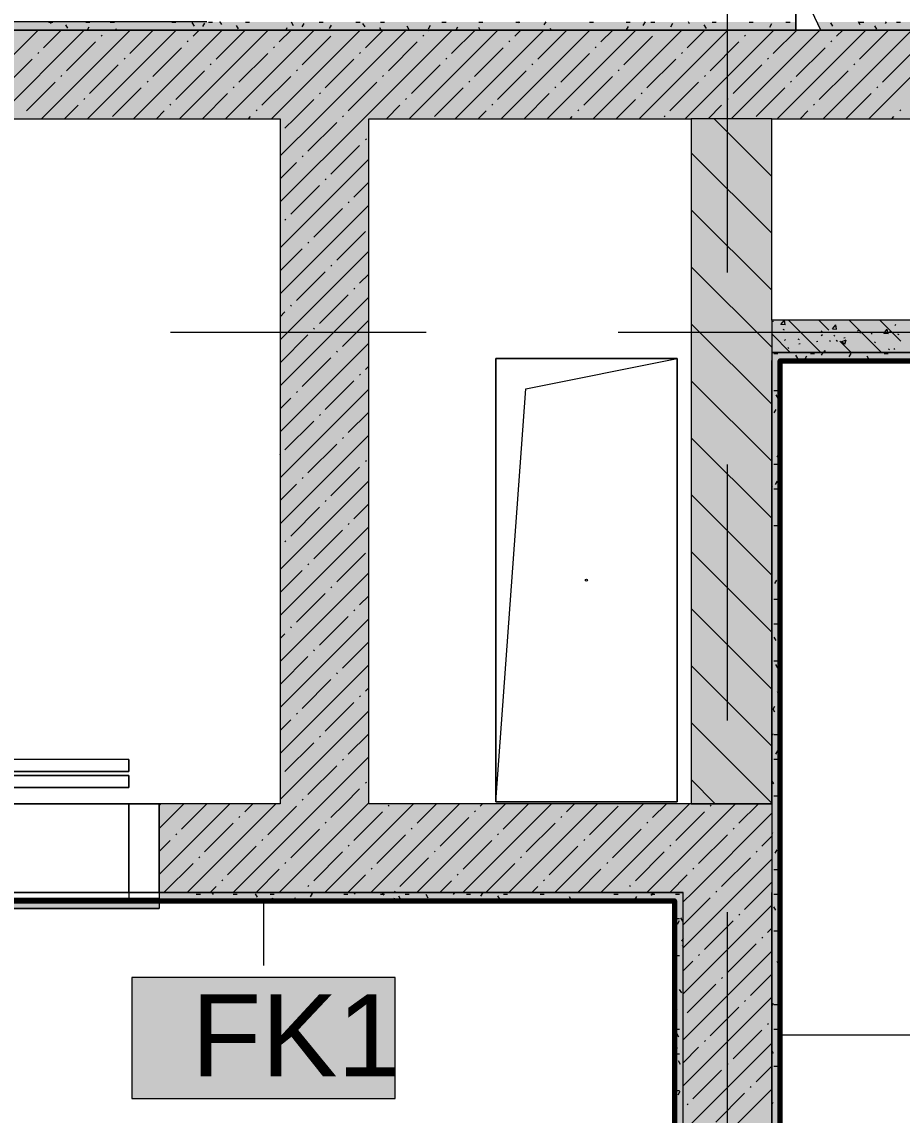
# Model space of a CAD drawing. Header units: millimetres. Extents: x -3817 to 677485, y -22715 to 103890.
# Drawn here: x 424138 to 426322, y 16976 to 19689 of the extents above; entities that cross this region are included whole.
import ezdxf

# ---------------------------------------------------------------- set-up
doc = ezdxf.new("R2010")
doc.units = ezdxf.units.MM
doc.layers.add('PDF _Геометрия', color=7, linetype='Continuous', true_color=0x1d1d1d)
doc.layers.add('PDF _Сплошная заливка', color=7, linetype='Continuous', true_color=0xffffff)
doc.layers.add('PDF _Текст', color=7, linetype='Continuous')
doc.styles.add('PDF GOST-Common', font='arial.ttf')

msp = doc.modelspace()

# ---------------------------------------------------------------- hatches: boundary and pattern name
at = {"layer": 'PDF _Сплошная заливка', "transparency": 33554559}
h = msp.add_hatch(color=256, dxfattribs=at)
h.paths.add_polyline_path([(427546.6, 19669), (427858.6, 19669), (427858.6, 19689), (426110.7, 19689), (426120, 19669), (427545.6, 19669)], flags=0)
h.paths.add_polyline_path([(421858.6, 19669), (426058.6, 19669), (426058.6, 19689), (421858.6, 19689)], flags=0)
for points in [[(425798.6, 19449), (428078.6, 19449), (428078.6, 19669), (421858.6, 19669), (421858.6, 19449), (424998.6, 19449)], [(424778.6, 17749), (424998.6, 17749), (424998.6, 19449), (424778.6, 19449), (424778.6, 18485.2)], [(427998.6, 18869), (427998.6, 18949), (425998.6, 18949), (425998.6, 18869), (427978.6, 18869)], [(427977.6, 18849), (427978.6, 18849), (427978.6, 18869), (425998.6, 18869), (425998.6, 18849), (427370.9, 18849)], [(425998.6, 15999), (426018.6, 15999), (426018.6, 18849), (425998.6, 18849), (425998.6, 16398.4)], [(425778.6, 15319), (425998.6, 15319), (425998.6, 17529), (425778.6, 17529), (425778.6, 15355)]]:
    msp.add_hatch(color=256, dxfattribs=at).paths.add_polyline_path(points)
h = msp.add_hatch(color=256, dxfattribs=at)
h.paths.add_polyline_path([(422078.6, 17529), (423128.6, 17529), (423128.6, 17749), (422078.6, 17749)], flags=0)
h.paths.add_polyline_path([(425778.6, 17529), (425998.6, 17529), (425998.6, 17749), (424478.6, 17749), (424478.6, 17529), (424785, 17529)], flags=0)
h = msp.add_hatch(color=256, dxfattribs=at)
h.paths.add_polyline_path([(425758.6, 17509), (425778.6, 17509), (425778.6, 17529), (424478.6, 17529), (424478.6, 17509), (425757.6, 17509)], flags=0)
h.paths.add_polyline_path([(422098.6, 17509), (423128.6, 17509), (423128.6, 17529), (422078.6, 17529), (422078.6, 17509)], flags=0)

# ---------------------------------------------------------------- linework, layer by layer
at = {"layer": 'PDF _Геометрия', "color": 253, "lineweight": 9, "true_color": 0xaaaaaa}
for points in [[(425888.6, 19067.2), (425888.6, 21334.1), (425888.6, 23834.1)], [(426058.6, 19669), (426058.6, 19764), (426058.6, 19669), (426120, 19669), (426358.6, 19669), (426358.6, 19764), (426358.6, 19669), (427908.6, 19669), (427908.6, 23069), (426358.6, 23069), (422758.6, 23069), (422758.6, 21519), (426358.6, 21519), (426358.6, 21544), (426358.6, 21519), (426239.5, 21519)], [(426120, 19669), (426075.7, 19764)], [(424506.5, 18919), (425141.5, 18919)], [(425617.7, 18919), (427205.2, 18919)], [(425888.6, 17955.9), (425888.6, 18590.9)], [(424403.6, 17859), (424403.6, 17829), (424403.6, 17859), (423783.6, 17859), (423783.6, 17829), (424403.6, 17829), (423783.6, 17829), (423783.6, 17859), (423203.6, 17859), (423203.6, 17889), (423823.6, 17889), (423823.6, 17859)], [(423783.6, 17789), (423783.6, 17819), (424403.6, 17819), (424403.6, 17789), (424403.6, 17819), (423783.6, 17819), (423783.6, 17789), (424403.6, 17789), (423823.6, 17789), (423823.6, 17759), (423823.6, 17789), (423203.6, 17789), (423203.6, 17759), (423823.6, 17759), (423203.6, 17759), (423203.6, 17789)], [(424478.6, 17749), (423128.6, 17749), (424478.6, 17749)], [(424403.6, 17749), (424478.6, 17749)], [(424403.6, 17514), (424478.6, 17514)], [(425888.6, 15892.2), (425888.6, 17479.7)]]:
    msp.add_lwpolyline(points, dxfattribs=at)
at = {"layer": 'PDF _Геометрия', "color": 7, "lineweight": 9}
for points in [[(427858.6, 19881), (427858.6, 23069), (427838.6, 23069), (427858.6, 23069), (427858.6, 19881), (427858.6, 19880), (427858.6, 19689), (427858.6, 19669), (427838.6, 19669), (427546.6, 19669), (421858.6, 19669), (427545.6, 19669), (427546.6, 19669), (427838.6, 19669), (427858.6, 19669), (427858.6, 19689), (427858.6, 19880)], [(425763.6, 18854), (425763.6, 17754), (425313.6, 17754), (425313.6, 18854)], [(425763.6, 18854), (425313.6, 18854), (425313.6, 17754), (425763.6, 17754)], [(425998.6, 17749), (425798.6, 17749), (425998.6, 17749), (425998.6, 18849)], [(424478.6, 17529), (425778.6, 17529)], [(425064.3, 17317.6), (424411.2, 17317.6), (424411.2, 17017.6), (425064.3, 17017.6)]]:
    msp.add_lwpolyline(points, close=True, dxfattribs=at)
at = {"layer": 'PDF _Геометрия', "color": 9, "lineweight": 9, "true_color": 0xc0c0c0}
for points in [[(424597.2, 19689), (421858.6, 19689), (421838.6, 19689)], [(423128.6, 17509), (423128.6, 17529), (423128.6, 17749), (422078.6, 17749), (422078.6, 19449), (424778.6, 19449), (424778.6, 17749), (424478.6, 17749), (424478.6, 17529), (424478.6, 17509)], [(425998.6, 17749), (425998.6, 17529)]]:
    msp.add_lwpolyline(points, dxfattribs=at)
at = {"layer": 'PDF _Геометрия', "color": 253, "lineweight": 9, "true_color": 0x9b9b9b}
for points in [[(424205.9, 19689), (424204.7, 19687)], [(424205, 19688.8), (424215.1, 19688.8)], [(424210.6, 19684.6), (424208.1, 19689)], [(424252.2, 19673.5), (424247.2, 19682.2)], [(424296.5, 19688.8), (424306.5, 19688.8)], [(424304.2, 19676.4), (424299.9, 19669)], [(424357.4, 19688.8), (424367.5, 19688.8)], [(424372.2, 19672.3), (424370.3, 19669)], [(424509.8, 19688.8), (424519.9, 19688.8)], [(424566, 19678.7), (424560.9, 19687.4)], [(424591.5, 19686.4), (424586.5, 19677.7)], [(424601.3, 19688.8), (424611.3, 19688.8)], [(424628.2, 19689), (424628.2, 19688.9)], [(424634, 19682.8), (424630.4, 19689)], [(424675.6, 19671.6), (424670.6, 19680.3)], [(424692.7, 19688.8), (424702.8, 19688.8)], [(424795.6, 19674.2), (424792.7, 19669)], [(424811.7, 19679.8), (424806.7, 19688.5)], [(424837.3, 19685.3), (424832.3, 19676.6)], [(424875.6, 19688.8), (424885.7, 19688.8)], [(424905.3, 19681.3), (424900.3, 19672.6)], [(424967, 19688.8), (424977.1, 19688.8)], [(424989.4, 19676.8), (424984.4, 19685.5)], [(425029.1, 19669), (425026, 19674.3)], [(425028, 19688.8), (425038.1, 19688.8)], [(425099.1, 19669.7), (425094, 19678.4)], [(425151.1, 19680.2), (425146, 19671.5)], [(425180.4, 19688.8), (425190.5, 19688.8)], [(425219.1, 19676.1), (425215, 19669)], [(425275.5, 19669), (425271.7, 19675.4)], [(425271.8, 19688.8), (425281.9, 19688.8)], [(425363.3, 19688.8), (425373.3, 19688.8)], [(425371.2, 19686), (425369.5, 19689)], [(425437.7, 19689), (425433.4, 19681.5)], [(425451.4, 19669), (425449.5, 19672.4)], [(425546.2, 19688.8), (425556.2, 19688.8)], [(425642.5, 19678), (425637.5, 19669.3)], [(425637.6, 19688.8), (425647.7, 19688.8)], [(425684.1, 19689), (425679.1, 19680.4)], [(425698.6, 19688.8), (425708.6, 19688.8)], [(425752.2, 19685.1), (425747.2, 19676.3)], [(425794.6, 19684.1), (425791.8, 19689)], [(425836.3, 19673), (425831.3, 19681.7)], [(425851, 19688.8), (425861, 19688.8)], [(425942.4, 19688.8), (425952.5, 19688.8)], [(425997.9, 19684), (425992.9, 19675.3)], [(426033.8, 19688.8), (426043.9, 19688.8)], [(426150, 19678.2), (426145, 19686.9)], [(426218.1, 19682.2), (426214.2, 19689)], [(426216.7, 19688.8), (426226.8, 19688.8)], [(426259.7, 19671.1), (426254.7, 19679.8)], [(426282.4, 19689), (426280.3, 19685.3)], [(426308.2, 19688.8), (426318.2, 19688.8)], [(424712.3, 19669), (424712.2, 19669.2)], [(426003.4, 18865.9), (426013.4, 18865.9)], [(426063, 18853.6), (426058, 18862.3)], [(426085, 18859.4), (426080, 18850.7)], [(426094.8, 18865.9), (426104.9, 18865.9)], [(426125.7, 18869), (426121.6, 18861.8)], [(426194.7, 18866.5), (426189.6, 18857.8)], [(426240.7, 18850.6), (426235.7, 18859.3)], [(426277.7, 18865.9), (426287.7, 18865.9)], [(426003.4, 18774.4), (426013.4, 18774.4)], [(426014.3, 18755.1), (426009.2, 18763.8)], [(426008.8, 18727.4), (426003.8, 18718.7)], [(426015.9, 18617.7), (426010.8, 18609)], [(426003.4, 18591.6), (426013.4, 18591.6)], [(426000.1, 18535.7), (425998.6, 18538.3)], [(426003.4, 18530.6), (426013.4, 18530.6)], [(426011.8, 18549.7), (426006.8, 18541)], [(426018.6, 18500.6), (426017.9, 18499.4)], [(426003.4, 18439.2), (426013.4, 18439.2)], [(426018.6, 18381.8), (426018.5, 18382)], [(426010.7, 18304), (426005.7, 18295.3)], [(426003.4, 18256.3), (426013.4, 18256.3)], [(426018.6, 18256.8), (426016.8, 18253.6)], [(426018.6, 18198.9), (426015.5, 18204.3)], [(426003.4, 18195.3), (426013.4, 18195.3)], [(426009.4, 18153.9), (426004.4, 18162.7)], [(426003.4, 18103.9), (426013.4, 18103.9)], [(426013.5, 18085.9), (426008.4, 18094.6)], [(426017.6, 18017.9), (426012.5, 18026.6)], [(426005.5, 17990.2), (426000.5, 17981.5)], [(426006.4, 17976.2), (426001.4, 17985)], [(426001.4, 17922.2), (425998.6, 17917.4)], [(426003.4, 17921), (426013.4, 17921)], [(426012.6, 17880.5), (426007.6, 17871.8)], [(425999.3, 17866.6), (425998.6, 17867.8)], [(426003.4, 17860), (426013.4, 17860)], [(426003.4, 17798.5), (425998.6, 17806.8)], [(426003.4, 17768.6), (426013.4, 17768.6)], [(426018.6, 17711.2), (426017.7, 17712.8)], [(426000.3, 17676.4), (425998.6, 17673.5)], [(426011.5, 17634.8), (426006.5, 17626.1)], [(426003.4, 17585.7), (426013.4, 17585.7)], [(426018.6, 17586.2), (426017.6, 17584.5)], [(424613.4, 17523.9), (424610.4, 17529)], [(424681.4, 17528), (424680.8, 17529)], [(424857.9, 17526.5), (424852.9, 17517.8)], [(424859.1, 17525), (424856.8, 17529)], [(424894.5, 17529), (424894.5, 17529)], [(424964.9, 17529), (424962.6, 17524.9)], [(425036.8, 17522), (425032.8, 17529)], [(425211.3, 17529), (425208.3, 17523.8)], [(425281.4, 17528.4), (425276.3, 17519.7)], [(425704, 17529), (425699.8, 17521.6)], [(424570.8, 17524.8), (424580.9, 17524.8)], [(424662.2, 17524.8), (424672.3, 17524.8)], [(424723, 17516.9), (424718, 17525.6)], [(424753.7, 17524.8), (424763.7, 17524.8)], [(424762.8, 17509), (424759.6, 17514.4)], [(424816.3, 17515.4), (424812.6, 17509)], [(424936.6, 17524.8), (424946.6, 17524.8)], [(425028, 17524.8), (425038.1, 17524.8)], [(425062, 17514.3), (425059, 17509)], [(425078.4, 17510.9), (425073.4, 17519.6)], [(425089, 17524.8), (425099, 17524.8)], [(425130, 17510.2), (425129.4, 17509)], [(425146.5, 17515), (425141.4, 17523.7)], [(425185.1, 17509), (425183.1, 17512.5)], [(425241.4, 17524.8), (425251.4, 17524.8)], [(425324.2, 17512), (425319.1, 17520.7)], [(425332.8, 17524.8), (425342.9, 17524.8)], [(425375.8, 17509.1), (425375.7, 17509)], [(425424.2, 17524.8), (425434.3, 17524.8)], [(425501.9, 17509), (425496.9, 17517.7)], [(425607.5, 17509), (425606.5, 17510.6)], [(425607.1, 17524.8), (425617.2, 17524.8)], [(425663.2, 17519.2), (425658.1, 17510.4)], [(425698.6, 17524.8), (425708.6, 17524.8)], [(425759.5, 17524.8), (425769.6, 17524.8)], [(426003.4, 17524.8), (426013.4, 17524.8)], [(426008.6, 17484.8), (426003.6, 17493.5)], [(425759.5, 17463.8), (425769.6, 17463.8)], [(425768.7, 17458.2), (425763.7, 17449.5)], [(425778.1, 17457.3), (425773.1, 17466)], [(426003.4, 17433.3), (426013.4, 17433.3)], [(425778.6, 17414.4), (425774.9, 17407.9)], [(425778.6, 17395.4), (425777.2, 17398)], [(425759.5, 17372.4), (425769.6, 17372.4)], [(426016.8, 17348.7), (426011.7, 17357.4)], [(425775.1, 17279.6), (425770.1, 17288.3)], [(425764, 17237.9), (425758.9, 17246.7)], [(426002.2, 17253), (425998.6, 17246.8)], [(426003.4, 17250.4), (426013.4, 17250.4)], [(425759.5, 17189.5), (425769.6, 17189.5)], [(425768, 17169.9), (425763, 17178.6)], [(426003.4, 17189.5), (426013.4, 17189.5)], [(425763.6, 17144.4), (425758.6, 17135.9)], [(425759.5, 17128.5), (425769.6, 17128.5)], [(426002.6, 17129.4), (425998.6, 17136.3)], [(425772.1, 17101.9), (425767.1, 17110.6)], [(426003.4, 17098), (426013.4, 17098)], [(425759.5, 17076.4), (425758.6, 17074.9)], [(425761, 17060.2), (425758.6, 17064.3)], [(425759.5, 17037.1), (425769.6, 17037.1)], [(425770.6, 17034.8), (425765.6, 17026.1)], [(426001.1, 17007.3), (425998.6, 17003)]]:
    msp.add_lwpolyline(points, dxfattribs=at)
at = {"layer": 'PDF _Геометрия', "lineweight": 9}
for points in [[(423958.8, 19449), (424178.8, 19669)], [(424072.9, 19449), (424292.9, 19669)], [(424186.9, 19449), (424406.9, 19669)], [(424192, 19625.1), (424235.8, 19669)], [(424301, 19449), (424521, 19669)], [(424334.6, 19653.7), (424336.9, 19656)], [(424348.8, 19667.9), (424349.9, 19669)], [(424405.8, 19610.9), (424463.9, 19669)], [(424415, 19449), (424635, 19669)], [(424529.1, 19449), (424749.1, 19669)], [(424562.7, 19653.7), (424578, 19669)], [(424619.7, 19596.6), (424691, 19667.9)], [(424643.1, 19449), (424863.1, 19669)], [(424757.2, 19449), (424977.2, 19669)], [(424776.5, 19639.4), (424806.1, 19669)], [(424778.6, 19356.4), (424871.2, 19449), (425091.2, 19669)], [(424778.6, 19242.4), (424985.3, 19449), (425205.3, 19669)], [(424833.5, 19582.4), (424904.8, 19653.7)], [(424919.1, 19667.9), (424920.1, 19669)], [(424990.3, 19625.1), (425034.2, 19669)], [(425099.3, 19449), (425319.3, 19669)], [(425132.9, 19653.7), (425135.3, 19656)], [(425147.2, 19667.9), (425148.2, 19669)], [(425204.2, 19610.9), (425262.3, 19669)], [(425213.4, 19449), (425433.4, 19669)], [(425327.4, 19449), (425547.4, 19669)], [(425361, 19653.7), (425376.3, 19669)], [(425418, 19596.6), (425489.3, 19667.9)], [(425441.5, 19449), (425661.5, 19669)], [(425555.5, 19449), (425775.5, 19669)], [(425574.8, 19639.4), (425604.4, 19669)], [(425631.9, 19582.4), (425703.1, 19653.7)], [(425669.6, 19449), (425889.6, 19669)], [(425717.4, 19667.9), (425718.5, 19669)], [(425783.6, 19449), (426003.6, 19669)], [(425788.7, 19625.1), (425832.5, 19669)], [(425897.7, 19449), (426117.7, 19669)], [(425931.2, 19653.7), (425933.6, 19656)], [(425945.5, 19667.9), (425946.6, 19669)], [(426002.5, 19610.9), (426060.6, 19669)], [(426011.7, 19449), (426231.7, 19669)], [(426125.8, 19449), (426345.8, 19669)], [(426159.3, 19653.7), (426174.7, 19669)], [(426216.4, 19596.6), (426287.6, 19667.9)], [(426239.8, 19449), (426459.8, 19669)], [(424249, 19568.1), (424320.3, 19639.4)], [(424462.9, 19553.9), (424534.1, 19625.1)], [(424548.4, 19639.4), (424550.8, 19641.8)], [(424762.2, 19625.1), (424764.6, 19627.5)], [(425047.4, 19568.1), (425118.6, 19639.4)], [(425261.2, 19553.9), (425332.5, 19625.1)], [(425346.7, 19639.4), (425349.1, 19641.8)], [(425560.6, 19625.1), (425563, 19627.5)], [(425845.7, 19568.1), (425917, 19639.4)], [(426059.5, 19553.9), (426130.8, 19625.1)], [(426145.1, 19639.4), (426147.5, 19641.8)], [(424092.2, 19525.4), (424163.5, 19596.6)], [(424177.7, 19610.9), (424180.1, 19613.3)], [(424391.6, 19596.6), (424393.9, 19599)], [(424676.7, 19539.6), (424748, 19610.9)], [(424890.5, 19525.4), (424961.8, 19596.6)], [(424976.1, 19610.9), (424978.4, 19613.3)], [(425189.9, 19596.6), (425192.3, 19599)], [(425475, 19539.6), (425546.3, 19610.9)], [(425688.9, 19525.4), (425760.2, 19596.6)], [(425774.4, 19610.9), (425776.8, 19613.3)], [(425988.3, 19596.6), (425990.6, 19599)], [(426273.4, 19539.6), (426344.7, 19610.9)], [(424306, 19511.1), (424377.3, 19582.4)], [(424519.9, 19496.8), (424591.2, 19568.1)], [(424605.4, 19582.4), (424607.8, 19584.8)], [(424819.3, 19568.1), (424821.6, 19570.5)], [(425104.4, 19511.1), (425175.7, 19582.4)], [(425318.2, 19496.8), (425389.5, 19568.1)], [(425403.8, 19582.4), (425406.1, 19584.8)], [(425617.6, 19568.1), (425620, 19570.5)], [(425902.7, 19511.1), (425974, 19582.4)], [(426116.6, 19496.8), (426187.9, 19568.1)], [(426202.1, 19582.4), (426204.5, 19584.8)], [(424149.2, 19468.3), (424220.5, 19539.6)], [(424234.8, 19553.9), (424237.1, 19556.2)], [(424448.6, 19539.6), (424451, 19542)], [(424733.7, 19482.6), (424805, 19553.9)], [(424947.6, 19468.3), (425018.8, 19539.6)], [(425033.1, 19553.9), (425035.5, 19556.2)], [(425246.9, 19539.6), (425249.3, 19542)], [(425532.1, 19482.6), (425603.3, 19553.9)], [(425745.9, 19468.3), (425817.2, 19539.6)], [(425831.4, 19553.9), (425833.8, 19556.2)], [(426045.3, 19539.6), (426047.7, 19542)], [(424363.1, 19454.1), (424434.3, 19525.4)], [(424586.1, 19449), (424648.2, 19511.1)], [(424662.4, 19525.4), (424664.8, 19527.7)], [(424876.3, 19511.1), (424878.7, 19513.5)], [(425161.4, 19454.1), (425232.7, 19525.4)], [(425384.4, 19449), (425446.5, 19511.1)], [(425460.8, 19525.4), (425463.2, 19527.7)], [(425674.6, 19511.1), (425677, 19513.5)], [(425959.8, 19454.1), (426031, 19525.4)], [(426182.8, 19449), (426244.9, 19511.1)], [(426259.1, 19525.4), (426261.5, 19527.7)], [(424243.9, 19449), (424277.5, 19482.6)], [(424291.8, 19496.8), (424294.2, 19499.2)], [(424505.6, 19482.6), (424508, 19485)], [(424790.7, 19425.6), (424814.2, 19449), (424862, 19496.8)], [(425042.3, 19449), (425075.9, 19482.6)], [(425090.1, 19496.8), (425092.5, 19499.2)], [(425304, 19482.6), (425306.3, 19485)], [(425612.5, 19449), (425660.4, 19496.8)], [(425840.6, 19449), (425874.2, 19482.6)], [(425888.5, 19496.8), (425890.8, 19499.2)], [(426102.3, 19482.6), (426104.7, 19485)], [(424472, 19449), (424491.4, 19468.3)], [(424700.1, 19449), (424705.2, 19454.1)], [(424719.5, 19468.3), (424721.8, 19470.7)], [(424933.3, 19454.1), (424935.7, 19456.4)], [(425270.4, 19449), (425289.7, 19468.3)], [(425498.5, 19449), (425503.6, 19454.1)], [(425517.8, 19468.3), (425520.2, 19470.7)], [(425731.7, 19454.1), (425734, 19456.4)], [(426068.7, 19449), (426088.1, 19468.3)], [(426296.8, 19449), (426301.9, 19454.1)], [(426316.2, 19468.3), (426318.5, 19470.7)], [(424847.8, 19368.5), (424919.1, 19439.8)], [(425998.6, 19305.9), (425855.6, 19449)], [(425998.6, 19447.4), (425997, 19449)], [(424778.6, 19413.5), (424778.9, 19413.7)], [(424990.3, 19397.1), (424992.7, 19399.4)], [(424904.8, 19311.5), (424976.1, 19382.8)], [(424778.6, 19128.3), (424998.6, 19348.3)], [(424833.5, 19354.3), (424835.9, 19356.7)], [(425998.6, 19164.5), (425798.6, 19364.5)], [(424778.6, 19299.4), (424819.3, 19340)], [(424890.5, 19297.3), (424892.9, 19299.6)], [(424961.8, 19254.5), (424998.6, 19291.3)], [(424805, 19211.7), (424876.3, 19283)], [(424947.6, 19240.2), (424949.9, 19242.6)], [(424778.6, 19014.3), (424998.6, 19234.3)], [(424862, 19154.7), (424933.3, 19226)], [(425998.6, 19023.1), (425798.6, 19223.1)], [(424790.7, 19197.5), (424793.1, 19199.8)], [(424919.1, 19097.7), (424990.3, 19169)], [(424847.8, 19140.4), (424850.1, 19142.8)], [(424778.6, 19071.3), (424833.5, 19126.2)], [(424778.6, 18900.2), (424998.6, 19120.2)], [(424904.8, 19083.4), (424907.2, 19085.8)], [(425998.6, 18881.7), (425798.6, 19081.7)], [(424819.3, 18997.9), (424890.5, 19069.2)], [(424976.1, 19040.6), (424998.6, 19063.2)], [(424961.8, 19026.4), (424964.2, 19028.8)], [(424778.6, 18786.2), (424998.6, 19006.2)], [(424876.3, 18940.9), (424947.6, 19012.1)], [(424778.6, 18957.3), (424790.7, 18969.4)], [(424805, 18983.6), (424807.4, 18986)], [(424933.3, 18883.8), (424998.6, 18949.2)], [(425998.6, 18740.3), (425798.6, 18940.3)], [(424778.6, 18843.2), (424847.8, 18912.3)], [(424862, 18926.6), (424864.4, 18929)], [(424778.6, 18672.1), (424998.6, 18892.1)], [(424919.1, 18869.6), (424921.4, 18871.9)], [(424833.5, 18784), (424904.8, 18855.3)], [(424990.3, 18826.8), (424998.6, 18835.1)], [(424976.1, 18812.5), (424978.4, 18814.9)], [(424778.6, 18558.1), (424998.6, 18778.1)], [(424890.5, 18727), (424961.8, 18798.3)], [(425998.6, 18598.8), (425798.6, 18798.8)], [(424778.6, 18729.2), (424805, 18755.5)], [(424819.3, 18769.8), (424821.6, 18772.2)], [(424947.6, 18670), (424998.6, 18721.1)], [(424790.7, 18627.2), (424862, 18698.5)], [(424876.3, 18712.8), (424878.7, 18715.1)], [(424778.6, 18444), (424998.6, 18664)], [(424847.8, 18570.2), (424919.1, 18641.5)], [(424933.3, 18655.7), (424935.7, 18658.1)], [(425998.6, 18457.4), (425798.6, 18657.4)], [(424778.6, 18615.1), (424778.9, 18615.3)], [(424904.8, 18513.2), (424976.1, 18584.4)], [(424990.3, 18598.7), (424992.7, 18601.1)], [(424833.5, 18555.9), (424835.9, 18558.3)], [(424778.6, 18330), (424998.6, 18550)], [(424778.6, 18501.1), (424819.3, 18541.7)], [(425998.6, 18316), (425798.6, 18516)], [(424805, 18413.4), (424876.3, 18484.7)], [(424890.5, 18498.9), (424892.9, 18501.3)], [(424961.8, 18456.1), (424998.6, 18493)], [(424778.6, 18215.9), (424998.6, 18435.9)], [(424862, 18356.4), (424933.3, 18427.6)], [(424947.6, 18441.9), (424949.9, 18444.3)], [(424790.7, 18399.1), (424793.1, 18401.5)], [(424919.1, 18299.3), (424990.3, 18370.6)], [(425998.6, 18174.6), (425798.6, 18374.6)], [(424847.8, 18342.1), (424850.1, 18344.5)], [(424778.6, 18273), (424833.5, 18327.8)], [(424778.6, 18101.9), (424998.6, 18321.9)], [(424904.8, 18285.1), (424907.2, 18287.4)], [(424819.3, 18199.5), (424890.5, 18270.8)], [(424976.1, 18242.3), (424998.6, 18264.9)], [(425998.6, 18033.1), (425798.6, 18233.1)], [(424778.6, 17987.8), (424998.6, 18207.8)], [(424876.3, 18142.5), (424947.6, 18213.8)], [(424961.8, 18228), (424964.2, 18230.4)], [(424805, 18185.3), (424807.4, 18187.6)], [(424778.6, 18158.9), (424790.7, 18171)], [(424933.3, 18085.5), (424998.6, 18150.8)], [(424862, 18128.3), (424864.4, 18130.6)], [(424778.6, 18044.9), (424847.8, 18114)], [(424778.6, 17873.8), (424998.6, 18093.8)], [(424919.1, 18071.2), (424921.4, 18073.6)], [(425998.6, 17891.7), (425798.6, 18091.7)], [(424833.5, 17985.7), (424904.8, 18057)], [(424976.1, 18014.2), (424978.4, 18016.6)], [(424990.3, 18028.5), (424998.6, 18036.8)], [(424890.5, 17928.7), (424961.8, 17999.9)], [(424778.6, 17759.7), (424998.6, 17979.7)], [(424819.3, 17971.4), (424821.6, 17973.8)], [(424778.6, 17930.8), (424805, 17957.2)], [(425998.6, 17750.3), (425798.6, 17950.3)], [(424876.3, 17914.4), (424878.7, 17916.8)], [(424947.6, 17871.6), (424998.6, 17922.7)], [(424790.7, 17828.9), (424862, 17900.2)], [(424662, 17529), (424882, 17749), (424998.6, 17865.7)], [(424933.3, 17857.4), (424935.7, 17859.8)], [(424847.8, 17771.8), (424919.1, 17843.1)], [(424778.6, 17816.8), (424778.9, 17817)], [(424990.3, 17800.4), (424992.7, 17802.7)], [(425858.5, 17749), (425798.6, 17808.9)], [(424904.8, 17714.8), (424939, 17749), (424976.1, 17786.1)], [(424478.6, 17687.8), (424539.8, 17749)], [(424478.6, 17573.8), (424653.9, 17749)], [(424478.6, 17744.9), (424482.8, 17749)], [(424534.1, 17686.3), (424596.8, 17749)], [(424547.9, 17529), (424767.9, 17749)], [(424691, 17729.1), (424710.9, 17749)], [(424748, 17672.1), (424819.3, 17743.3)], [(424776, 17529), (424996, 17749), (424998.6, 17751.6)], [(424833.5, 17757.6), (424835.9, 17760)], [(424890.1, 17529), (425110.1, 17749)], [(425004.1, 17529), (425224.1, 17749)], [(425047.4, 17743.3), (425049.7, 17745.7)], [(425118.1, 17529), (425338.1, 17749)], [(425118.6, 17700.6), (425167.1, 17749)], [(425232.2, 17529), (425452.2, 17749)], [(425275.5, 17743.3), (425281.1, 17749)], [(425332.5, 17686.3), (425395.2, 17749)], [(425346.2, 17529), (425566.2, 17749)], [(425460.3, 17529), (425680.3, 17749)], [(425489.3, 17729.1), (425509.2, 17749)], [(425546.3, 17672.1), (425617.6, 17743.3)], [(425574.3, 17529), (425794.3, 17749)], [(425688.4, 17529), (425908.4, 17749)], [(425703.1, 17714.8), (425737.3, 17749)], [(425845.7, 17743.3), (425848.1, 17745.7)], [(425917, 17700.6), (425965.4, 17749)], [(424676.7, 17714.8), (424679.1, 17717.2)], [(424961.8, 17657.8), (425033.1, 17729.1)], [(425261.2, 17729.1), (425263.6, 17731.5)], [(425475, 17714.8), (425477.4, 17717.2)], [(425760.2, 17657.8), (425831.4, 17729.1)], [(425778.6, 17505.2), (425802.4, 17529), (425998.6, 17725.2)], [(424591.2, 17629.3), (424662.4, 17700.6)], [(424890.5, 17700.6), (424892.9, 17702.9)], [(425175.7, 17643.5), (425246.9, 17714.8)], [(425389.5, 17629.3), (425460.8, 17700.6)], [(425688.9, 17700.6), (425691.3, 17702.9)], [(424519.9, 17672.1), (424522.3, 17674.4)], [(424805, 17615), (424876.3, 17686.3)], [(425018.8, 17600.8), (425090.1, 17672.1)], [(425104.4, 17686.3), (425106.8, 17688.7)], [(425318.2, 17672.1), (425320.6, 17674.4)], [(425603.3, 17615), (425674.6, 17686.3)], [(425817.2, 17600.8), (425888.5, 17672.1)], [(425902.7, 17686.3), (425905.1, 17688.7)], [(425974, 17643.5), (425998.6, 17668.2)], [(424478.6, 17630.8), (424505.6, 17657.8)], [(424648.2, 17572.3), (424719.5, 17643.5)], [(424733.7, 17657.8), (424736.1, 17660.2)], [(424947.6, 17643.5), (424949.9, 17645.9)], [(425232.7, 17586.5), (425304, 17657.8)], [(425446.5, 17572.3), (425517.8, 17643.5)], [(425532.1, 17657.8), (425534.4, 17660.2)], [(425745.9, 17643.5), (425748.3, 17645.9)], [(424576.9, 17615), (424579.3, 17617.4)], [(424862, 17558), (424933.3, 17629.3)], [(425075.9, 17543.8), (425147.2, 17615)], [(425161.4, 17629.3), (425163.8, 17631.7)], [(425375.3, 17615), (425377.6, 17617.4)], [(425660.4, 17558), (425731.7, 17629.3)], [(425778.6, 17391.1), (425916.5, 17529), (425998.6, 17611.1)], [(425874.2, 17543.8), (425945.5, 17615)], [(425959.8, 17629.3), (425962.1, 17631.7)], [(424491.4, 17529.5), (424562.7, 17600.8)], [(424719, 17529), (424776.5, 17586.5)], [(424790.7, 17600.8), (424793.1, 17603.1)], [(425004.6, 17586.5), (425007, 17588.9)], [(425289.7, 17529.5), (425361, 17600.8)], [(425517.3, 17529), (425574.8, 17586.5)], [(425589.1, 17600.8), (425591.5, 17603.1)], [(425802.9, 17586.5), (425805.3, 17588.9)], [(424633.9, 17558), (424636.3, 17560.4)], [(424947.1, 17529), (424990.3, 17572.3)], [(425175.2, 17529), (425204.2, 17558)], [(425218.4, 17572.3), (425220.8, 17574.6)], [(425432.3, 17558), (425434.6, 17560.4)], [(425745.4, 17529), (425788.7, 17572.3)], [(425931.2, 17486.7), (425973.5, 17529), (425998.6, 17554.1)], [(424604.9, 17529), (424619.7, 17543.8)], [(424833, 17529), (424833.5, 17529.5)], [(424847.8, 17543.8), (424850.1, 17546.1)], [(425061.6, 17529.5), (425064, 17531.9)], [(425403.3, 17529), (425418, 17543.8)], [(425631.4, 17529), (425631.9, 17529.5)], [(425646.1, 17543.8), (425648.5, 17546.1)], [(425860, 17529.5), (425862.3, 17531.9)], [(425778.6, 17448.2), (425845.7, 17515.2)], [(425778.6, 17277.1), (425998.6, 17497.1)], [(425917, 17472.5), (425919.4, 17474.8)], [(425831.4, 17386.9), (425902.7, 17458.2)], [(425974, 17415.4), (425976.4, 17417.8)], [(425988.3, 17429.7), (425998.6, 17440.1)], [(425888.5, 17329.9), (425959.8, 17401.2)], [(425778.6, 17163), (425998.6, 17383)], [(425817.2, 17372.7), (425819.6, 17375)], [(425778.6, 17334.1), (425802.9, 17358.4)], [(425874.2, 17315.7), (425876.6, 17318)], [(425945.5, 17272.9), (425998.6, 17326)], [(425788.7, 17230.1), (425860, 17301.4)], [(425778.6, 17049), (425998.6, 17269)], [(425931.2, 17258.6), (425933.6, 17261)], [(425845.7, 17173.1), (425917, 17244.4)], [(425988.3, 17201.6), (425990.6, 17204)], [(425902.7, 17116.1), (425974, 17187.3)], [(425778.6, 16934.9), (425998.6, 17154.9)], [(425831.4, 17158.8), (425833.8, 17161.2)], [(425778.6, 17106), (425817.2, 17144.6)], [(425888.5, 17101.8), (425890.8, 17104.2)], [(425959.8, 17059), (425998.6, 17097.9)], [(425802.9, 17016.3), (425874.2, 17087.6)], [(425778.6, 16820.9), (425998.6, 17040.9)], [(425945.5, 17044.8), (425947.9, 17047.2)], [(425860, 16959.2), (425931.2, 17030.5)], [(425788.7, 17002), (425791, 17004.4)]]:
    msp.add_lwpolyline(points, dxfattribs=at)
at = {"layer": 'PDF _Геометрия', "color": 9, "lineweight": 9, "true_color": 0xc0c0c0}
for points in [[(424998.6, 19449), (425798.6, 19449), (425798.6, 17749), (425778.6, 17749), (424998.6, 17749)], [(425998.6, 18949), (425998.6, 19449), (427998.6, 19449), (427998.6, 18949)], [(425998.6, 18869), (427978.6, 18869)]]:
    msp.add_lwpolyline(points, close=True, dxfattribs=at)
at = {"layer": 'PDF _Геометрия', "color": 7, "lineweight": 9}
for points in [[(425998.6, 19449), (425798.6, 19449)], [(425998.6, 18949), (425998.6, 18869), (425998.6, 18849)], [(425313.6, 17754), (425388.6, 18779), (425763.6, 18854)], [(426018.6, 18849), (427977.6, 18849)], [(426018.6, 16020), (426018.6, 18848)], [(425778.6, 15959), (425778.6, 16039), (425778.6, 16059), (425778.6, 17509), (425778.6, 17529)], [(426018.6, 15999), (426878.6, 15999), (426018.6, 15999), (425998.6, 15999), (425998.6, 17529), (425998.6, 15999), (425998.6, 15919)], [(424478.6, 17508), (424478.6, 17489), (423128.6, 17489), (424478.6, 17489)], [(424478.6, 17509), (425757.6, 17509)], [(424737.8, 17508.5), (424737.8, 17347.7)], [(425758.6, 17509), (425758.6, 16060)], [(425778.6, 16059), (425778.6, 17509)], [(426019.1, 17175.7), (426430.1, 17175.7)]]:
    msp.add_lwpolyline(points, dxfattribs=at)
at = {"layer": 'PDF _Геометрия', "color": 252, "lineweight": 9, "true_color": 0x878787}
for points in [[(425999.9, 18945.9), (426003.2, 18946.4)], [(426032.1, 18937.6), (426021.4, 18938.5), (426030, 18948.7)], [(426032.1, 18937.5), (426030, 18948.6)], [(426120, 18869), (426040, 18949)], [(426140.1, 18924.4), (426115.5, 18949)], [(426149, 18927.3), (426157.5, 18937.6)], [(426159.6, 18926.3), (426157.5, 18937.5)], [(426270.9, 18869), (426190.9, 18949)], [(426318.7, 18896.7), (426266.4, 18949)], [(426303.8, 18935.9), (426306.4, 18937.9)], [(426044.6, 18869), (425998.6, 18915)], [(426026.1, 18926.9), (426029, 18925.1)], [(426121, 18922.9), (426123.9, 18921.1)], [(426121.6, 18911.2), (426124.3, 18913.2)], [(426149, 18927.3), (426159.6, 18926.4)], [(426155.2, 18909.3), (426152.7, 18911.8)], [(426211.4, 18922.6), (426214.1, 18924.6)], [(426216, 18918.9), (426218.8, 18917.1)], [(426245.6, 18916.7), (426248.1, 18914.5)], [(426287.1, 18915.3), (426276.5, 18916.2), (426285.1, 18926.4)], [(426287.1, 18915.2), (426285.1, 18926.3)], [(426289.6, 18920.1), (426292.9, 18920.5)], [(426310.9, 18914.9), (426313.7, 18913.1)], [(426030.3, 18898.7), (426033, 18900.7)], [(426063.6, 18903), (426066.4, 18901.2)], [(426065.4, 18890.6), (426068.8, 18891)], [(426109.9, 18896.4), (426113.3, 18896.9)], [(426141.9, 18898.9), (426144.4, 18896.7)], [(426158.5, 18899), (426161.4, 18897.2)], [(426195.5, 18869), (426167.8, 18896.7)], [(426179.7, 18889.2), (426170.9, 18895.2), (426183.3, 18900)], [(426177.3, 18905.3), (426180.6, 18905.7)], [(426179.7, 18889.2), (426183.3, 18899.9)], [(426253.4, 18895), (426256.3, 18893.2)], [(426038.3, 18881.1), (426040.7, 18878.9)], [(426127.2, 18869), (426131.4, 18873.4)], [(426132, 18869), (426131.4, 18873.4)], [(426288.2, 18877.7), (426290.7, 18875.4)], [(426301.6, 18876.7), (426304.3, 18878.7)]]:
    msp.add_lwpolyline(points, dxfattribs=at)
at = {"layer": 'PDF _Геометрия', "color": 231, "lineweight": 9, "true_color": 0xff80c0}
for points in [[(427978.6, 18849), (427977.6, 18849), (426018.6, 18849), (426018.6, 18848), (426018.6, 16019), (426019.6, 16019)], [(424018.6, 16059), (425758.6, 16059), (425758.6, 16060), (425758.6, 17509), (425757.6, 17509), (424478.6, 17509)]]:
    msp.add_lwpolyline(points, dxfattribs=at)
at = {"layer": 'PDF _Геометрия', "color": 231, "lineweight": 70, "true_color": 0xff80c0}
for points in [[(426019.6, 16019), (426019.6, 18848), (427977.6, 18848), (427977.6, 17069), (427978.6, 17069), (427978.6, 18849)], [(422099.6, 15539), (422099.6, 17508), (425757.6, 17508), (425757.6, 16060), (423998.6, 16060), (423997.6, 16060), (423997.6, 15540), (423753.6, 15540), (423753.6, 15539), (423997.6, 15539)], [(424478.6, 17509), (423128.6, 17509)]]:
    msp.add_lwpolyline(points, dxfattribs=at)
at = {"layer": 'PDF _Геометрия', "color": 253, "lineweight": 9, "true_color": 0xaaaaaa}
msp.add_lwpolyline([(423203.6, 17529), (424403.6, 17529), (424403.6, 17749), (423203.6, 17749), (423203.6, 17529), (423203.6, 17749), (424403.6, 17749), (424403.6, 17529), (423203.6, 17529), (424403.6, 17529)], close=True, dxfattribs=at)
at = {"layer": 'PDF _Геометрия', "color": 253, "lineweight": 13, "true_color": 0xaaaaaa}
msp.add_lwpolyline([(424478.6, 17529), (424478.6, 17749), (424403.6, 17749), (424403.6, 17529)], close=True, dxfattribs=at)
msp.add_lwpolyline([(424478.6, 17529), (424403.6, 17529), (424403.6, 17514), (424478.6, 17514)], dxfattribs=at)
at = {"layer": 'PDF _Геометрия', "color": 7, "lineweight": 9}
msp.add_circle((425538.6, 18304), 2.5, dxfattribs=at)
at = {"layer": 'PDF _Сплошная заливка', "lineweight": 35, "transparency": 33554559}
for points in [[(425998.6, 17749), (425998.6, 19449), (425798.6, 17749), (425798.6, 19449)], [(425778.6, 16059), (425778.6, 17509), (425758.6, 16059), (425758.6, 17509)]]:
    msp.add_solid(points, dxfattribs=at)
at = {"layer": 'PDF _Сплошная заливка', "color": 171, "lineweight": 35, "true_color": 0x8080ff, "transparency": 33554559}
msp.add_solid([(423128.6, 17489), (424478.6, 17489), (423128.6, 17508), (424478.6, 17508)], dxfattribs=at)
at = {"layer": 'PDF _Сплошная заливка', "color": 254, "lineweight": 35, "true_color": 0xffb9dc, "transparency": 33554559}
msp.add_solid([(425757.6, 17508), (425757.6, 17509), (424785, 17508)], dxfattribs=at)
at = {"layer": 'PDF _Сплошная заливка', "lineweight": 9, "transparency": 33554559}
msp.add_solid([(425064.3, 17317.6), (424411.2, 17317.6), (425064.3, 17017.6), (424411.2, 17017.6)], dxfattribs=at)

# ---------------------------------------------------------------- texts
at = {"layer": 'PDF _Текст', "insert": (424558.3, 17174.2), "char_height": 203.2, "attachment_point": 4, "style": 'PDF GOST-Common'}
msp.add_mtext('FK1', dxfattribs=at)

doc.saveas('drawing.dxf')
